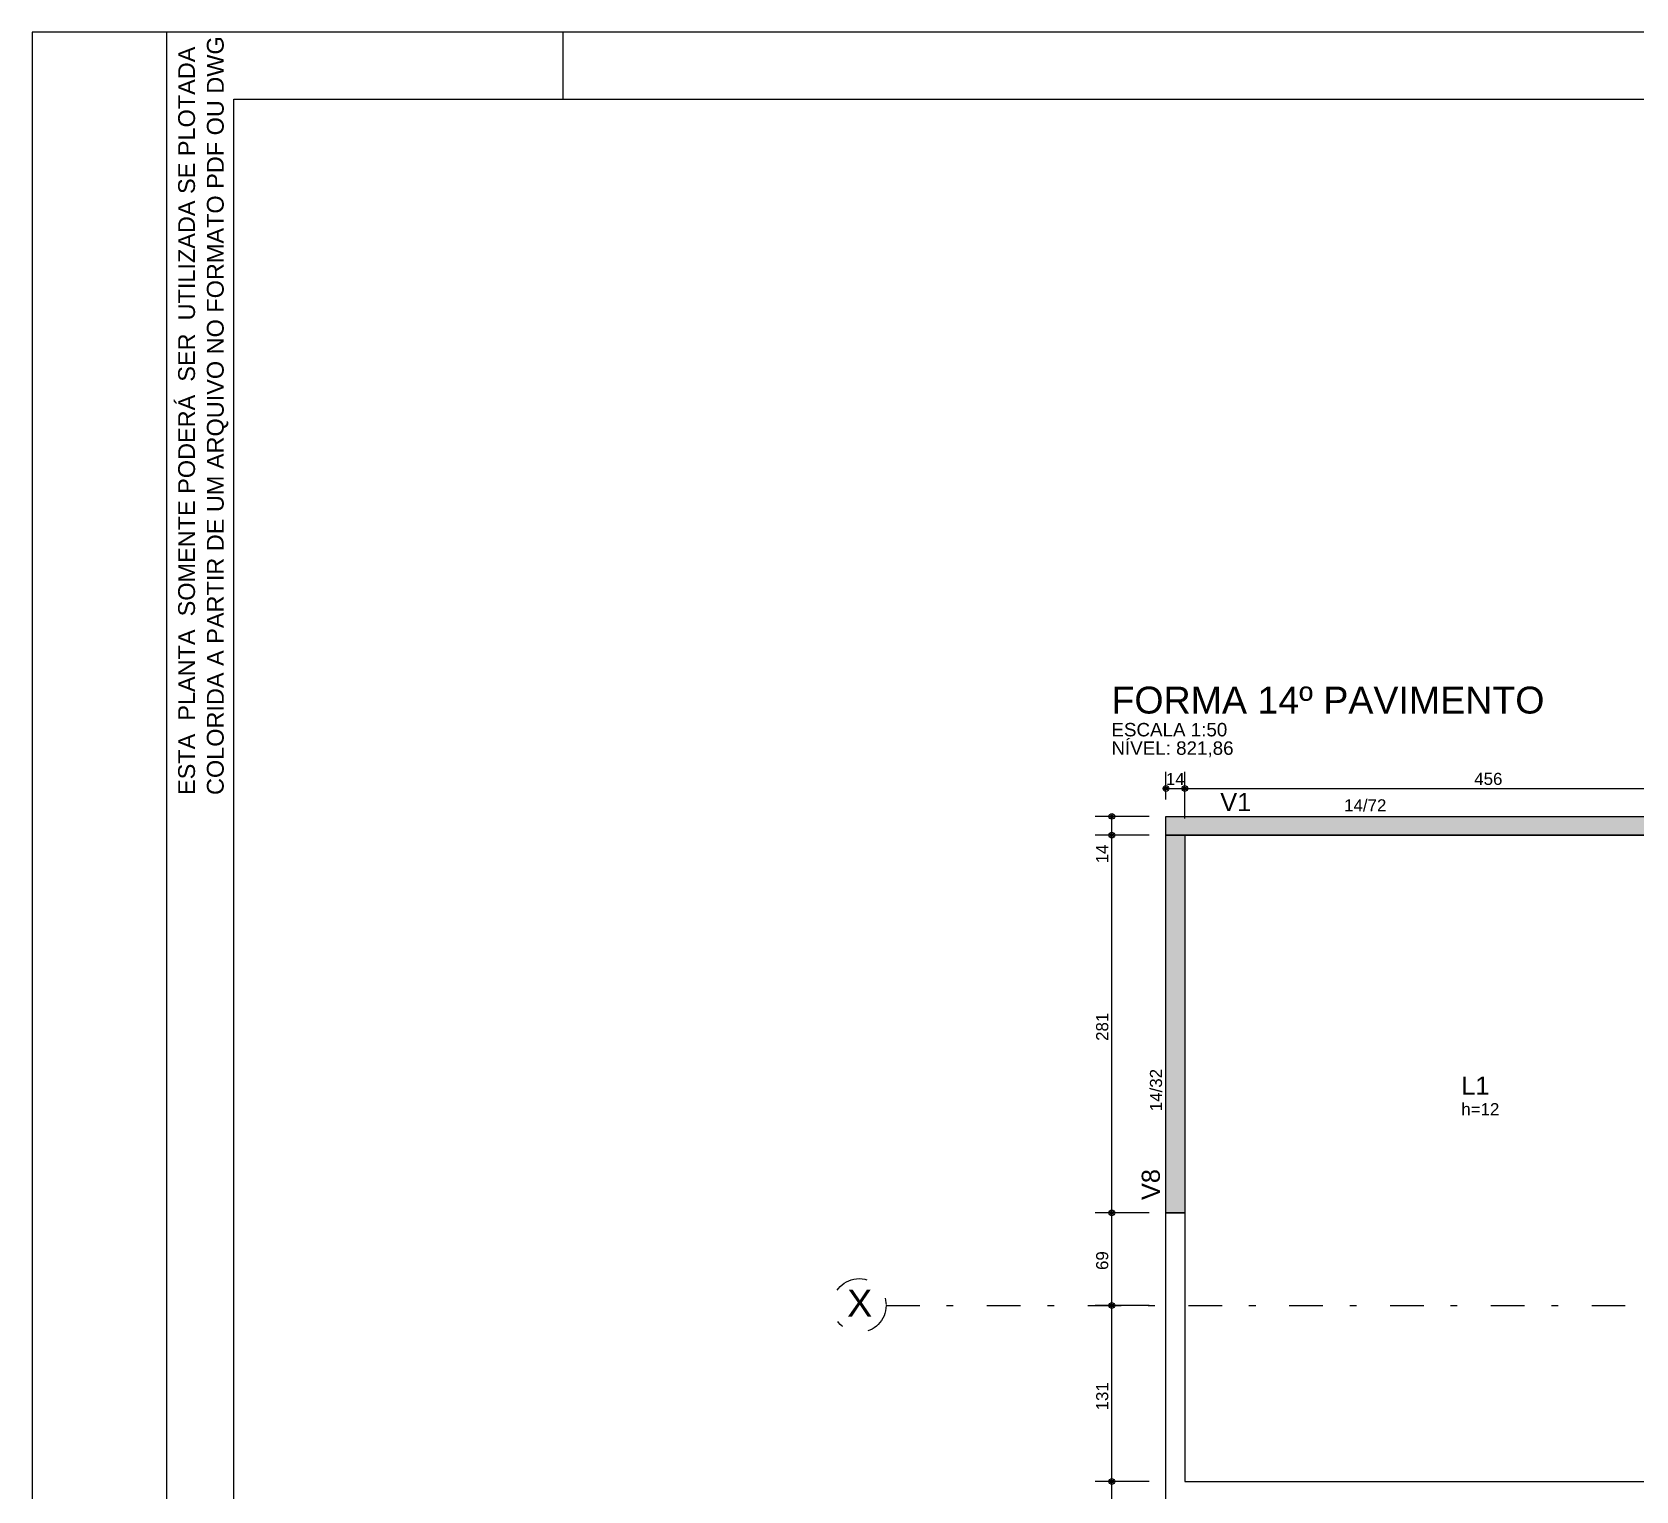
# Model space of a CAD drawing. Extents: x 0 to 119, y 0 to 84.
# Drawn here: x 0 to 23.87, y 62.39 to 84.1 of the extents above; entities that cross this region are included whole.
import ezdxf

# ---------------------------------------------------------------- set-up
doc = ezdxf.new("R2010")
doc.units = 0
doc.header["$MEASUREMENT"] = 0
doc.linetypes.add('ESTILO_TQS_0003', pattern=[1.5, 0.5, -0.4, 0.1, -0.5])
for name, color, linetype in [('20', 1, 'CONTINUOUS'), ('25', 130, 'CONTINUOUS'), ('3', 7, 'CONTINUOUS'), ('32', 250, 'CONTINUOUS'), ('37', 7, 'CONTINUOUS'), ('38', 7, 'CONTINUOUS'), ('40', 7, 'CONTINUOUS'), ('54', 7, 'CONTINUOUS'), ('7', 232, 'CONTINUOUS'), ('9', 8, 'CONTINUOUS')]:
    doc.layers.add(name, color=color, linetype=linetype)
doc.styles.add('TQS_ARIAL', font='arial.ttf')

msp = doc.modelspace()

# ---------------------------------------------------------------- linework, layer by layer
at = {"layer": '20', "color": 1, "linetype": 'ESTILO_TQS_0003'}
msp.add_line((12.709338, 65.1473), (50.116242, 65.1473), dxfattribs=at)
msp.add_circle((12.309738, 65.1473), 0.4, dxfattribs=at)
at = {"layer": '25', "color": 130, "linetype": 'Continuous'}
msp.add_lwpolyline([(17.15381, 66.527061), (16.87381, 66.527061), (16.87381, 72.14718), (17.15381, 72.14718), (17.15381, 66.527061)], dxfattribs=at)
for points in [[(17.15381, 66.527061), (16.87381, 66.527061), (16.87381, 72.14718)], [(17.15381, 66.527061), (16.87381, 72.14718), (17.15381, 72.14718)], [(17.15381, 66.527061), (17.15381, 72.14718), (17.15381, 66.527061)]]:
    msp.add_solid(points, dxfattribs=at)
at = {"layer": '3', "color": 7, "linetype": 'Continuous'}
for points in [[(16.87381, 72.42718), (30.673766, 72.42718), (30.673766, 72.1473), (16.87381, 72.1473), (16.87381, 72.42718)], [(17.15381, 66.527061), (16.87381, 66.527061), (16.87381, 72.14718), (17.15381, 72.14718), (17.15381, 66.527061)]]:
    msp.add_lwpolyline(points, dxfattribs=at)
at = {"layer": '32', "color": 250, "linetype": 'Continuous'}
for p, q in [((16.87381, 72.67718), (16.87381, 73.091017)), ((17.15381, 72.39718), (17.15381, 73.091017)), ((17.15381, 72.67718), (17.15381, 73.091017)), ((16.87381, 72.841017), (17.15381, 72.841017)), ((17.15381, 72.841017), (26.273855, 72.841017)), ((16.62381, 72.42718), (15.819069, 72.42718)), ((16.069069, 72.14718), (16.069069, 72.42718)), ((16.87381, 72.42718), (16.87381, 72.42718)), ((16.87381, 72.42718), (16.87381, 72.42718)), ((17.15381, 72.42718), (17.15381, 72.42718)), ((16.62381, 72.14718), (15.819069, 72.14718)), ((16.62381, 72.14718), (15.819069, 72.14718)), ((16.069069, 66.527061), (16.069069, 72.14718)), ((16.87381, 72.14718), (16.87381, 72.14718)), ((16.87381, 72.14718), (16.87381, 72.14718)), ((17.15381, 72.14718), (17.15381, 72.14718)), ((16.62381, 66.527061), (15.819069, 66.527061)), ((16.62381, 66.527061), (15.819069, 66.527061)), ((16.069069, 65.1473), (16.069069, 66.527061)), ((16.87381, 66.527061), (16.87381, 66.527061)), ((16.87381, 66.527061), (16.87381, 66.527061)), ((16.62381, 65.1473), (15.819069, 65.1473)), ((16.62381, 65.1473), (15.819069, 65.1473)), ((16.069069, 62.5273), (16.069069, 65.1473)), ((16.87381, 65.1473), (16.87381, 65.1473)), ((16.87381, 65.1473), (16.87381, 65.1473)), ((16.62381, 62.5273), (15.819069, 62.5273)), ((16.62381, 62.5273), (15.819069, 62.5273)), ((16.069069, 62.2473), (16.069069, 62.5273)), ((16.87381, 62.5273), (16.87381, 62.5273)), ((16.87381, 62.5273), (16.87381, 62.5273))]:
    msp.add_line(p, q, dxfattribs=at)
for centre, radius in [((16.87381, 72.841017), 0.041625), ((16.87381, 72.841017), 0.02075), ((17.15381, 72.841017), 0.041625), ((17.15381, 72.841017), 0.041625), ((17.15381, 72.841017), 0.02075), ((17.15381, 72.841017), 0.02075), ((16.069069, 72.42718), 0.041625), ((16.069069, 72.42718), 0.02075), ((16.069069, 72.14718), 0.041625), ((16.069069, 72.14718), 0.041625), ((16.069069, 72.14718), 0.02075), ((16.069069, 72.14718), 0.02075), ((16.069069, 66.527061), 0.041625), ((16.069069, 66.527061), 0.041625), ((16.069069, 66.527061), 0.02075), ((16.069069, 66.527061), 0.02075), ((16.069069, 65.1473), 0.041625), ((16.069069, 65.1473), 0.041625), ((16.069069, 65.1473), 0.02075), ((16.069069, 65.1473), 0.02075), ((16.069069, 62.5273), 0.041625), ((16.069069, 62.5273), 0.041625), ((16.069069, 62.5273), 0.02075), ((16.069069, 62.5273), 0.02075)]:
    msp.add_circle(centre, radius, dxfattribs=at)
at = {"layer": '40', "linetype": 'Continuous'}
for p, q in [((118.9, 84.099998), (0, 84.100001)), ((0, 84.100001), (0, 0)), ((2, 84.100001), (2, 0)), ((2, 84.099999), (2, 83.099999)), ((7.9, 84.099999), (7.9, 83.099999))]:
    msp.add_line(p, q, dxfattribs=at)
at = {"layer": '54', "linetype": 'Continuous'}
msp.add_lwpolyline([(16.87381, 72.42718), (30.673766, 72.42718), (30.673766, 72.1473), (16.87381, 72.1473), (16.87381, 72.42718)], dxfattribs=at)
for points in [[(16.87381, 72.42718), (30.673766, 72.42718), (30.673766, 72.1473)], [(16.87381, 72.42718), (30.673766, 72.1473), (16.87381, 72.1473)], [(16.87381, 72.42718), (16.87381, 72.1473), (16.87381, 72.42718)]]:
    msp.add_solid(points, dxfattribs=at)
at = {"layer": '7', "color": 232, "linetype": 'Continuous'}
for p, q in [((3, 0.999999), (3, 83.100001)), ((3, 83.100001), (117.9, 83.099998))]:
    msp.add_line(p, q, dxfattribs=at)
at = {"layer": '9', "color": 8, "linetype": 'Continuous'}
for p, q in [((16.87381, 72.42718), (43.797497, 72.4273)), ((16.87381, 72.14718), (16.87381, 72.42718)), ((19.193854, 72.42718), (25.05381, 72.42718)), ((17.15381, 72.14718), (26.57381, 72.14718)), ((17.15381, 72.14718), (26.57381, 72.14718)), ((16.87381, 57.4273), (16.87381, 67.627061)), ((17.15381, 62.5273), (26.57381, 62.5273))]:
    msp.add_line(p, q, dxfattribs=at)
msp.add_lwpolyline([(16.87381, 66.527061), (17.15381, 66.527061), (17.15381, 62.5273)], dxfattribs=at)

# ---------------------------------------------------------------- texts
at = {"layer": '20', "color": 1, "linetype": 'ESTILO_TQS_0003', "style": 'TQS_ARIAL'}
msp.add_text('  X', height=0.4, dxfattribs=at).set_placement((11.819623, 64.98231))
at = {"layer": '3', "color": 7, "linetype": 'Continuous', "style": 'TQS_ARIAL'}
for s, height, p in [('FORMA 14º PAVIMENTO', 0.4, (16.062555, 73.957623)), ('ESCALA 1:50', 0.2, (16.062555, 73.617623)), ('NÍVEL: 821,86', 0.2, (16.062555, 73.343072))]:
    msp.add_text(s, height=height, dxfattribs=at).set_placement(p)
at = {"layer": '32', "color": 250, "linetype": 'Continuous', "style": 'TQS_ARIAL'}
for s, p in [('14', (16.872978, 72.89307)), ('456', (21.461833, 72.895017))]:
    msp.add_text(s, height=0.18, dxfattribs=at).set_placement(p)
for s, p in [('14', (16.015069, 71.72718)), ('281', (16.015069, 69.085121)), ('69', (16.015069, 65.67518)), ('131', (16.015069, 63.5853))]:
    msp.add_text(s, height=0.18, rotation=90, dxfattribs=at).set_placement(p)
at = {"layer": '37', "color": 7, "linetype": 'Continuous', "style": 'TQS_ARIAL'}
for s, height, p in [('V1', 0.27, (17.682119, 72.504845)), ('14/72', 0.18, (19.525058, 72.500995))]:
    msp.add_text(s, height=height, dxfattribs=at).set_placement(p)
for s, height, p in [('14/32', 0.18, (16.815307, 68.038922)), ('V8', 0.27, (16.783091, 66.716532))]:
    msp.add_text(s, height=height, rotation=90, dxfattribs=at).set_placement(p)
at = {"layer": '38', "color": 7, "linetype": 'Continuous', "style": 'TQS_ARIAL'}
for s, height, p in [('L1', 0.27, (21.269103, 68.284971)), ('h=12', 0.18, (21.269103, 67.978971))]:
    msp.add_text(s, height=height, dxfattribs=at).set_placement(p)
at = {"layer": '40', "linetype": 'Continuous', "style": 'TQS_ARIAL'}
for s, p in [('ESTA  PLANTA  SOMENTE PODERÁ  SER  UTILIZADA SE PLOTADA ', (2.424295, 72.74511)), ('COLORIDA A PARTIR DE UM ARQUIVO NO FORMATO PDF OU DWG', (2.851792, 72.74511))]:
    msp.add_text(s, height=0.25, rotation=90, dxfattribs=at).set_placement(p)

doc.saveas('drawing.dxf')
